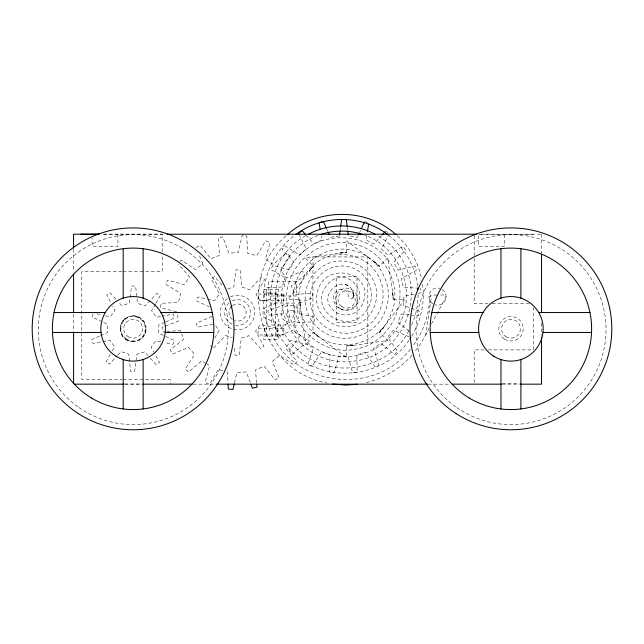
<?xml version="1.0" encoding="UTF-8"?>
<svg xmlns="http://www.w3.org/2000/svg" width="644" height="644" viewBox="0 0 644 644"><rect width="100%" height="100%" fill="white"/><g stroke="black" fill="none" stroke-linecap="round" stroke-linejoin="round"><path stroke-width="0.48" stroke-dasharray="3.22 2.42" d="M120.211 328.883C120.066 323.24 124.083 317.846 129.525 316.357M146.019 328.633C146.164 334.268 142.147 339.67 136.705 341.151M340.177 230.238L340.563 227.372M366.726 235.318L365.897 240.067L373.995 244.004L381.731 235.398M234.505 382.898L236.879 372.554L246.274 371.918L250.355 382.753M145.319 332.956L145.681 331.708M93.034 313.95L92.003 317.009L100.706 321.131M411.653 325.107C416.209 314.94 418.407 303.735 418.069 292.601M358.112 235.632L357.307 237.378L348.412 236.002M359.738 232.13L360.543 230.383M426.248 333.664L421.232 342.866L414.47 352.292M389.306 233.643L381.417 249.107L387.994 255.249L402.886 246.338L405.68 249.872L393.581 262.317L398.048 270.126L414.905 265.996L416.539 270.198L401.309 278.522L403.273 287.305L416.749 288.101M429.097 328.376L425.813 334.461L431.239 298.043L429.983 295.121L438.661 295.041M431.44 324.029L445.978 297.069L444.449 294.984L439.627 295.024M408.827 330.75C388.855 370.558 330.453 380.765 298.301 350.183C260.554 318.796 271.132 251.305 318.691 235.285M110.325 354.305L106.002 361.815L109.247 364.222L117.168 355.826M112.249 350.972L114.656 346.802L109.979 340.217L92.953 343.421L91.746 339.565L99.659 336.039M155.421 304.032L151.573 310.706L156.242 317.299L160.976 316.405M155.896 303.203L160.227 295.693L156.983 293.286L145.093 305.884L137.438 303.308L135.618 286.073L131.577 286.025L129.363 303.211L121.652 305.626L118.432 302.052M214.774 338.092L219.097 330.581L214.943 324.729M411.693 336.079C421.208 320.599 425.056 301.786 422.488 283.803M413.746 344.765C423.776 330.855 429.411 313.861 429.757 296.723L430.675 296.723M408.916 340.314C384.814 377.328 327.949 384.484 295.548 354.643C257.761 324.133 263.098 257.455 307.019 235.036M122.754 321.05L123.608 320.02M311.237 268.685L288.158 299.259L299.83 299.259A46.658 46.658 0 0 0 300.297 305.852L305.248 340.499L313.491 332.248A46.658 46.658 0 0 0 318.49 336.579L346.488 357.581L346.488 345.917A46.658 46.658 0 0 0 353.081 345.442L387.728 340.499L379.477 332.248A46.658 46.658 0 0 0 383.816 327.249L404.81 299.259L393.146 299.259A46.658 46.658 0 0 0 392.679 292.658L387.728 258.011L379.477 266.262A46.658 46.658 0 0 0 374.478 261.931L346.488 240.928L346.488 252.593A46.658 46.658 0 0 0 339.887 253.068L305.248 258.011L313.491 266.262A46.658 46.658 0 0 0 309.16 271.261L313.491 266.262L311.237 268.685L312.968 266.793L312.968 332.771M410.413 349.104C375.516 395.183 297.391 387.447 272.501 335.629C254.565 302.583 264.209 257.705 294.622 235.406M179.853 261.488L181.085 260.071L195.599 269.619L202.828 263.581L199.044 254.702M411.959 355.23C399.618 369.084 382.866 378.946 364.737 382.93M117.828 355.126L121.136 351.624L128.792 354.208L130.611 371.435L134.652 371.483L136.866 354.297L144.57 351.89L147.798 355.464M213.687 348.01L225.577 335.403L232.379 337.698M312.912 266.849L313.491 266.262M300.925 253.857C256.288 295.057 295.202 369.326 353.129 361.244C416.483 354.425 433.372 265.9 376.853 235.229M285.88 235.978C234.102 280.72 260.265 371.041 327.08 383.075M301.883 252.979C328.416 227.195 377.634 235.269 393.613 268.926C410.775 299.275 391.681 342.238 357.162 348.742C325.526 357.09 291.032 329.527 293.366 296.626C293.35 266.044 326.436 241.371 355.641 251.321C380.338 258.019 395.344 287.683 385.064 311.374C376.152 336.345 341.924 346.915 320.986 330.219C300.885 316.429 299.484 283.505 319.279 268.822C335.951 254.517 364.915 260.546 373.56 281.026C382.689 298.969 370.767 323.489 350.553 326.275C332.932 330.01 314.449 314.039 316.776 295.91C320.76 257.519 380.322 271.559 361.107 306.955C354.723 316.768 338.728 318.031 331.636 308.371C317.307 292.65 347.027 271.575 353.419 293.543C355.23 300.917 347.116 299.251 348.098 293.406C346.585 288.874 340.225 288.069 336.884 291.072C328.488 297.842 336.667 311.487 346.456 309.885C374.961 303.743 352.179 264.636 330.444 281.444C301.022 308.693 352.501 341.191 368.875 306.431C377.078 290.114 364.979 268.926 347.14 266.552C327.168 262.414 307.719 281.509 310.279 301.481C311.551 323.972 337.416 339.404 358.032 331C378.632 324.173 388.896 298.381 379.767 278.981C369.906 254.299 335.21 246.588 315.238 263.726C292.167 280.824 293.6 319.215 317.017 335.379C341.103 354.675 380.62 342.745 391.021 313.974C404.231 284.229 382.029 247.006 349.95 243.368C315.431 236.968 282.112 270.11 287.144 304.588C289.518 332.135 314.095 355.013 341.513 356.39C362.846 358.016 384.484 347.172 396.108 329.229C419.011 296.956 401.687 247.159 364.287 235.052M124.558 319.094L125.58 318.273M196.026 247.602L200.067 245.187L210.91 258.751L219.652 255.249L218.123 237.942L222.711 236.895L228.837 253.156L238.232 252.52L242.12 235.591L246.813 236.01L247.61 253.366L256.747 255.668L265.674 240.767L270.005 242.619L265.409 259.371L273.378 264.378L286.475 252.971L290.025 256.071L280.47 270.577L286.508 277.806L302.487 271.003L304.902 275.044L291.338 285.896L294.839 294.638L312.147 293.101L313.193 297.689L296.94 303.815L297.568 313.209L314.497 317.106L314.079 321.791L296.723 322.596L294.421 331.724L309.321 340.652L307.47 344.983L290.718 340.386L285.711 348.364L297.117 361.453L294.018 365.003L279.512 355.456L272.283 361.485L279.085 377.473L275.044 379.888L264.201 366.315L255.459 369.825L256.65 383.277M100.536 335.645L107.572 332.505L107.661 324.431L101.575 321.541M164.808 322.258L158.657 325.003L158.561 333.085L174.226 340.499L172.93 344.323L164.462 342.528M165.685 321.863L174.484 317.943L173.276 314.087L161.926 316.228M212.013 316.284L196.187 323.344L197.394 327.2L214.42 323.996M227.807 288.866L233.804 286.991L236.018 269.812L240.059 269.852L241.878 287.087L249.534 289.671L261.424 277.065L264.668 279.472L256.014 294.485L260.691 301.078L277.717 297.874L278.924 301.722L263.098 308.782L263.002 316.864L278.667 324.278L277.379 328.102L260.426 324.512L255.604 330.992L263.911 346.198L260.619 348.533L249.011 335.669L241.307 338.076L239.093 355.263L235.052 355.214L234.142 346.601M414.309 294.163L403.917 296.288L403.208 305.256L410.429 307.961M418.085 293.398L420.918 292.819L420.604 288.327M130.668 316.083L131.811 315.914M135.554 341.433L134.419 341.594M339.404 235.97L330.501 237.282L329.309 234.641M165.846 331.716L162.964 331.966L161.918 327.377L178.171 321.251L177.663 313.741M166.812 331.628L180.272 330.436L181.318 333.061M103.434 234.134L162.199 234.134L162.199 253.913M103.716 234.207L162.964 234.207M481.036 234.207L540.533 234.207M478.975 234.561L533.329 234.207M121.998 271.647L81.796 271.647L81.796 379.364L121.99 379.364M123.004 271.647L162.199 271.647L162.199 254.903M488.233 303.743L474.209 303.743L474.209 258.622M492.241 303.743L529.32 303.743M484.224 349.893L474.209 349.893L474.209 383.438M488.233 349.893L533.329 349.893L533.329 307.752M122.996 379.364L170.225 379.364L170.225 384.017M502.264 383.438L519.306 383.438M125.008 384.017L142.091 384.017M124.807 384.162L142.131 384.162M193.087 384.162L216.183 384.162M428.067 384.162L450.156 384.162M502.159 384.162L519.442 384.162M132.986 315.85C138.629 315.705 144.023 319.722 145.512 325.164M133.236 341.658C127.601 341.803 122.199 337.786 120.718 332.344M97.059 313.982L101.768 314.98M105.535 315.777L110.245 316.776L115.067 310.295L112.756 306.069M160.694 341.731L155.985 340.732L151.163 347.213L153.932 352.284M176.601 311.64L160.614 307.969L161.032 303.276L178.388 302.479L180.69 293.342L165.79 284.415L167.641 280.084L184.385 284.688L189.4 276.711L178.621 264.338M222.929 370.558L218.364 369.406L209.437 384.299L205.106 382.456L209.703 365.703L206.515 363.699M136.069 316.188L139.708 317.661M364.593 221.625L368.883 222.969M411.331 308.299L419.461 311.342L418.447 315.729L401.172 314.031L397.847 322.394L409.294 331.233M409.326 336.893L393.315 330.179L387.68 337.19L397.678 351.374L394.37 354.425L381.055 343.292L373.601 348.332L378.978 364.834L374.913 366.774L365.47 352.212L356.857 354.828L357.13 372.184L352.679 372.836L347.953 356.14L338.945 356.108L334.091 372.771L329.648 372.079L330.05 354.731L321.461 352.043L311.905 366.533L307.864 364.568L313.362 348.106L305.94 343.002L292.545 354.039L289.261 350.964L299.371 336.86L293.785 329.8L277.725 336.393L275.487 332.481L289.309 321.984L286.057 313.588L268.765 315.158L267.783 310.77L284.084 304.805L283.441 295.821L266.463 292.231L266.817 287.739L284.149 286.854L286.186 278.079L271.019 269.643L272.686 265.457L289.51 269.715L294.042 261.931L282.04 249.397L284.857 245.887L299.677 254.919L306.303 248.817L299.822 235.889M209.493 306.971L196.444 300.796L197.732 296.964L214.685 300.555L219.507 294.075L211.2 278.868L214.492 276.534L222.872 285.831M345.144 284.543L349.032 286.403L347.237 285.324M205.718 363.2L201.733 360.688L188.636 372.103L185.086 369.004L194.641 354.49L188.603 347.261L172.624 354.071L170.209 350.022L183.773 339.179L181.672 333.93M385.603 231.099L387.825 232.629M210.443 345.595L212.391 347.044M388.855 235.446C404.706 247.634 415.356 266.342 417.602 286.218M397.259 235.801C409.592 247.103 418.262 262.341 421.611 278.731M115.856 299.186L110.052 292.754L106.759 295.089L110.913 302.696M150.374 358.322L156.178 364.754L159.471 362.419L154.391 353.129M306.093 235.108L313.757 243.778L321.887 239.898L321.251 236.098M326.919 229.377L327.716 231.132M120.436 331.201L120.275 330.058M145.786 326.315L145.955 327.45M347.317 227.396L347.68 230.27M227.501 371.709L228.032 383.277M541.532 234.207L541.532 253.205M541.532 323.183L541.532 335.178M504.292 234.561L504.292 246.386L478.476 246.386L478.476 235.551M474.209 235.567L474.209 257.624M367.813 343.341L367.813 256.932L312.968 256.932L312.968 265.739M277.427 294.107L277.427 300.563M277.427 328.529L277.427 334.985M275.278 293.028L275.278 336.055M266.672 293.028L266.672 336.055M264.523 294.107L264.523 300.563M264.523 328.529L264.523 334.985M117.924 234.134L117.924 246.386L92.108 246.386L92.108 237.902M73.593 249.204L73.593 272.195M73.593 314.183L73.593 331.177M232.243 300.772A12.904 12.904 0 0 1 250.323 310.658A12.904 12.904 0 0 1 235.841 325.333M232.138 324.254A12.904 12.904 0 0 1 228.998 302.873M230.463 296.852A17.211 17.211 0 0 1 254.758 313.105A17.211 17.211 0 0 1 229.449 327.716A17.211 17.211 0 0 1 227.517 298.558M442.219 289.381A8.605 8.605 0 0 1 435.143 304.853M432.8 303.783A8.605 8.605 0 0 1 439.876 288.311M232.532 305.546A8.605 8.605 0 0 1 246.072 311.285A8.605 8.605 0 0 1 234.754 320.672M232.42 319.44A8.605 8.605 0 0 1 230.158 308.138M281.653 312.912C279.987 324.165 298.583 326.033 299.194 314.675C300.861 303.421 282.265 301.553 281.653 312.912M353.524 295.024L352.791 298.663L353.524 295.024L352.799 291.233L353.524 295.024M383.816 327.249L379.477 332.248L383.816 327.249M340.708 252.955L339.887 253.068L346.488 252.593L340.708 252.955M353.081 345.442L346.488 345.917L353.081 345.442M357.001 276.228L336.216 276.228L336.216 322.692L357.001 322.692L357.001 276.228M296.618 281.573L268.468 281.573L268.468 295.99L296.618 295.99L296.618 281.573M278.248 289.389L263.702 289.389L263.702 293.028L278.248 293.028L278.248 289.389M283.883 294.107L258.067 294.107L258.067 300.563L283.883 300.563L283.883 294.107M294.719 303.042L271.502 303.042L271.502 325.043L294.719 325.043L294.719 303.042M293.302 310.464L287.57 310.464L287.57 317.001L293.302 317.001L293.302 310.464M283.883 328.529L258.067 328.529L258.067 334.985L283.883 334.985L283.883 328.529M278.248 336.055L263.702 336.055L263.702 339.702L278.248 339.702L278.248 336.055M375.138 262.43L374.478 261.931L379.477 266.262L375.138 262.43M318.49 336.579L313.491 332.248L318.49 336.579M392.784 293.479L392.679 292.658L393.146 299.259L392.784 293.479M300.297 305.852L299.83 299.259L300.297 305.852M341.658 306.496A8.605 8.605 0 0 0 355.182 300.233A8.605 8.605 0 0 0 342.994 291.651A8.605 8.605 0 0 0 341.658 306.496M126.248 339.686A12.904 12.904 0 0 0 146.011 329.237A12.904 12.904 0 0 0 127.077 317.347A12.904 12.904 0 0 0 126.248 339.686M78.962 407.539A94.982 94.982 0 0 0 227.92 337.689A94.982 94.982 0 0 0 92.953 243.617A94.982 94.982 0 0 0 78.962 407.539M456.733 407.539A94.982 94.982 0 0 0 605.69 337.689A94.982 94.982 0 0 0 470.724 243.617A94.982 94.982 0 0 0 456.733 407.539M505.999 336.723A9.41 9.41 0 0 0 520.408 329.108A9.41 9.41 0 0 0 506.603 320.438A9.41 9.41 0 0 0 505.999 336.723M128.108 336.723A9.41 9.41 0 0 0 142.517 329.108A9.41 9.41 0 0 0 128.711 320.438A9.41 9.41 0 0 0 128.108 336.723M504.502 339.114A12.236 12.236 0 0 0 523.234 329.213A12.236 12.236 0 0 0 505.282 317.935A12.236 12.236 0 0 0 504.502 339.114M126.61 339.114A12.236 12.236 0 0 0 145.343 329.213A12.236 12.236 0 0 0 127.391 317.935A12.236 12.236 0 0 0 126.61 339.114M340.169 308.605A11.19 11.19 0 0 0 357.75 300.466A11.19 11.19 0 0 0 341.908 289.309A11.19 11.19 0 0 0 340.169 308.605"/><path stroke-width="0.97" d="M339.533 235.02L340.048 231.196M340.692 226.414L341.594 219.725M367.394 231.518L368.722 223.919M234.287 383.84L232.991 389.483L228.298 389.057L228.073 384.235M358.523 234.754L359.328 233.007M361.356 228.628L364.182 222.502M409.874 338.921L410.8 337.512M382.375 234.682L384.951 231.816M287.224 234.778C316.88 207.867 366.315 207.368 395.963 234.633M295.974 234.392C322.282 214.653 361.324 214.38 387.559 234.464M308.379 234.295C328.939 223.138 355.061 223.13 375.541 234.497M320.036 234.802C333.785 229.94 349.169 229.836 362.966 234.585M357.243 384.259L345.868 385.032L332.658 384.09M99.087 234.134L80.524 234.207M98.886 234.207L73.593 234.207L73.593 248.206M166.981 234.207L476.262 234.207M474.209 234.561L476.206 234.561M54.048 312.541L105.238 312.541M160.992 312.541L212.182 312.541M431.818 312.541L483.008 312.541M538.762 312.541L589.952 312.541M52.462 332.473L101.028 332.473M165.202 332.473L213.768 332.473M430.232 332.473L478.798 332.473M542.973 332.473L591.538 332.473M74.599 384.162L123.801 384.162M142.879 384.162L192.081 384.162M216.553 384.162L427.737 384.162M452.16 384.162L501.37 384.162M520.255 384.162L541.532 384.162L541.532 337.174M305.449 234.392L302.253 230.777L298.526 233.305L299.388 235.028M326.516 228.499L323.336 221.472L319.03 222.784L320.14 229.441M328.11 232.009L329.309 234.641M251.039 384.557L252.4 388.171L256.988 387.125L256.731 384.243M346.343 219.741L347.197 226.438M347.8 231.22L348.291 235.052M417.771 287.812L417.9 289.414M541.532 254.203L541.532 312.187M520.899 248.729L520.899 298.132M520.899 359.537L520.899 408.948M500.968 248.713L500.968 298.108M500.968 359.569L500.968 408.956M143.129 248.729L143.129 298.132M143.129 359.537L143.129 408.948M123.197 248.713L123.197 298.108M123.197 359.569L123.197 408.956M73.593 274.199L73.593 312.187M73.593 332.175L73.593 383.164M230.649 307.397A8.605 8.605 0 0 1 231.848 306.093M78.31 413.577A100.915 100.915 0 0 0 233.901 333.922A100.915 100.915 0 0 0 87.133 239.005A100.915 100.915 0 0 0 78.31 413.577M91.77 398.177A80.733 80.733 0 0 0 213.84 329.969A80.733 80.733 0 0 0 93.734 258.357A80.733 80.733 0 0 0 91.77 398.177M116.041 356.245A32.297 32.297 0 0 0 165.387 329.921A32.297 32.297 0 0 0 117.916 300.346A32.297 32.297 0 0 0 116.041 356.245M456.081 413.577A100.915 100.915 0 0 0 611.671 333.922A100.915 100.915 0 0 0 464.904 239.005A100.915 100.915 0 0 0 456.081 413.577M469.54 398.177A80.733 80.733 0 0 0 591.611 329.969A80.733 80.733 0 0 0 471.505 258.357A80.733 80.733 0 0 0 469.54 398.177M493.811 356.245A32.297 32.297 0 0 0 543.158 329.921A32.297 32.297 0 0 0 495.687 300.346A32.297 32.297 0 0 0 493.811 356.245"/></g></svg>
